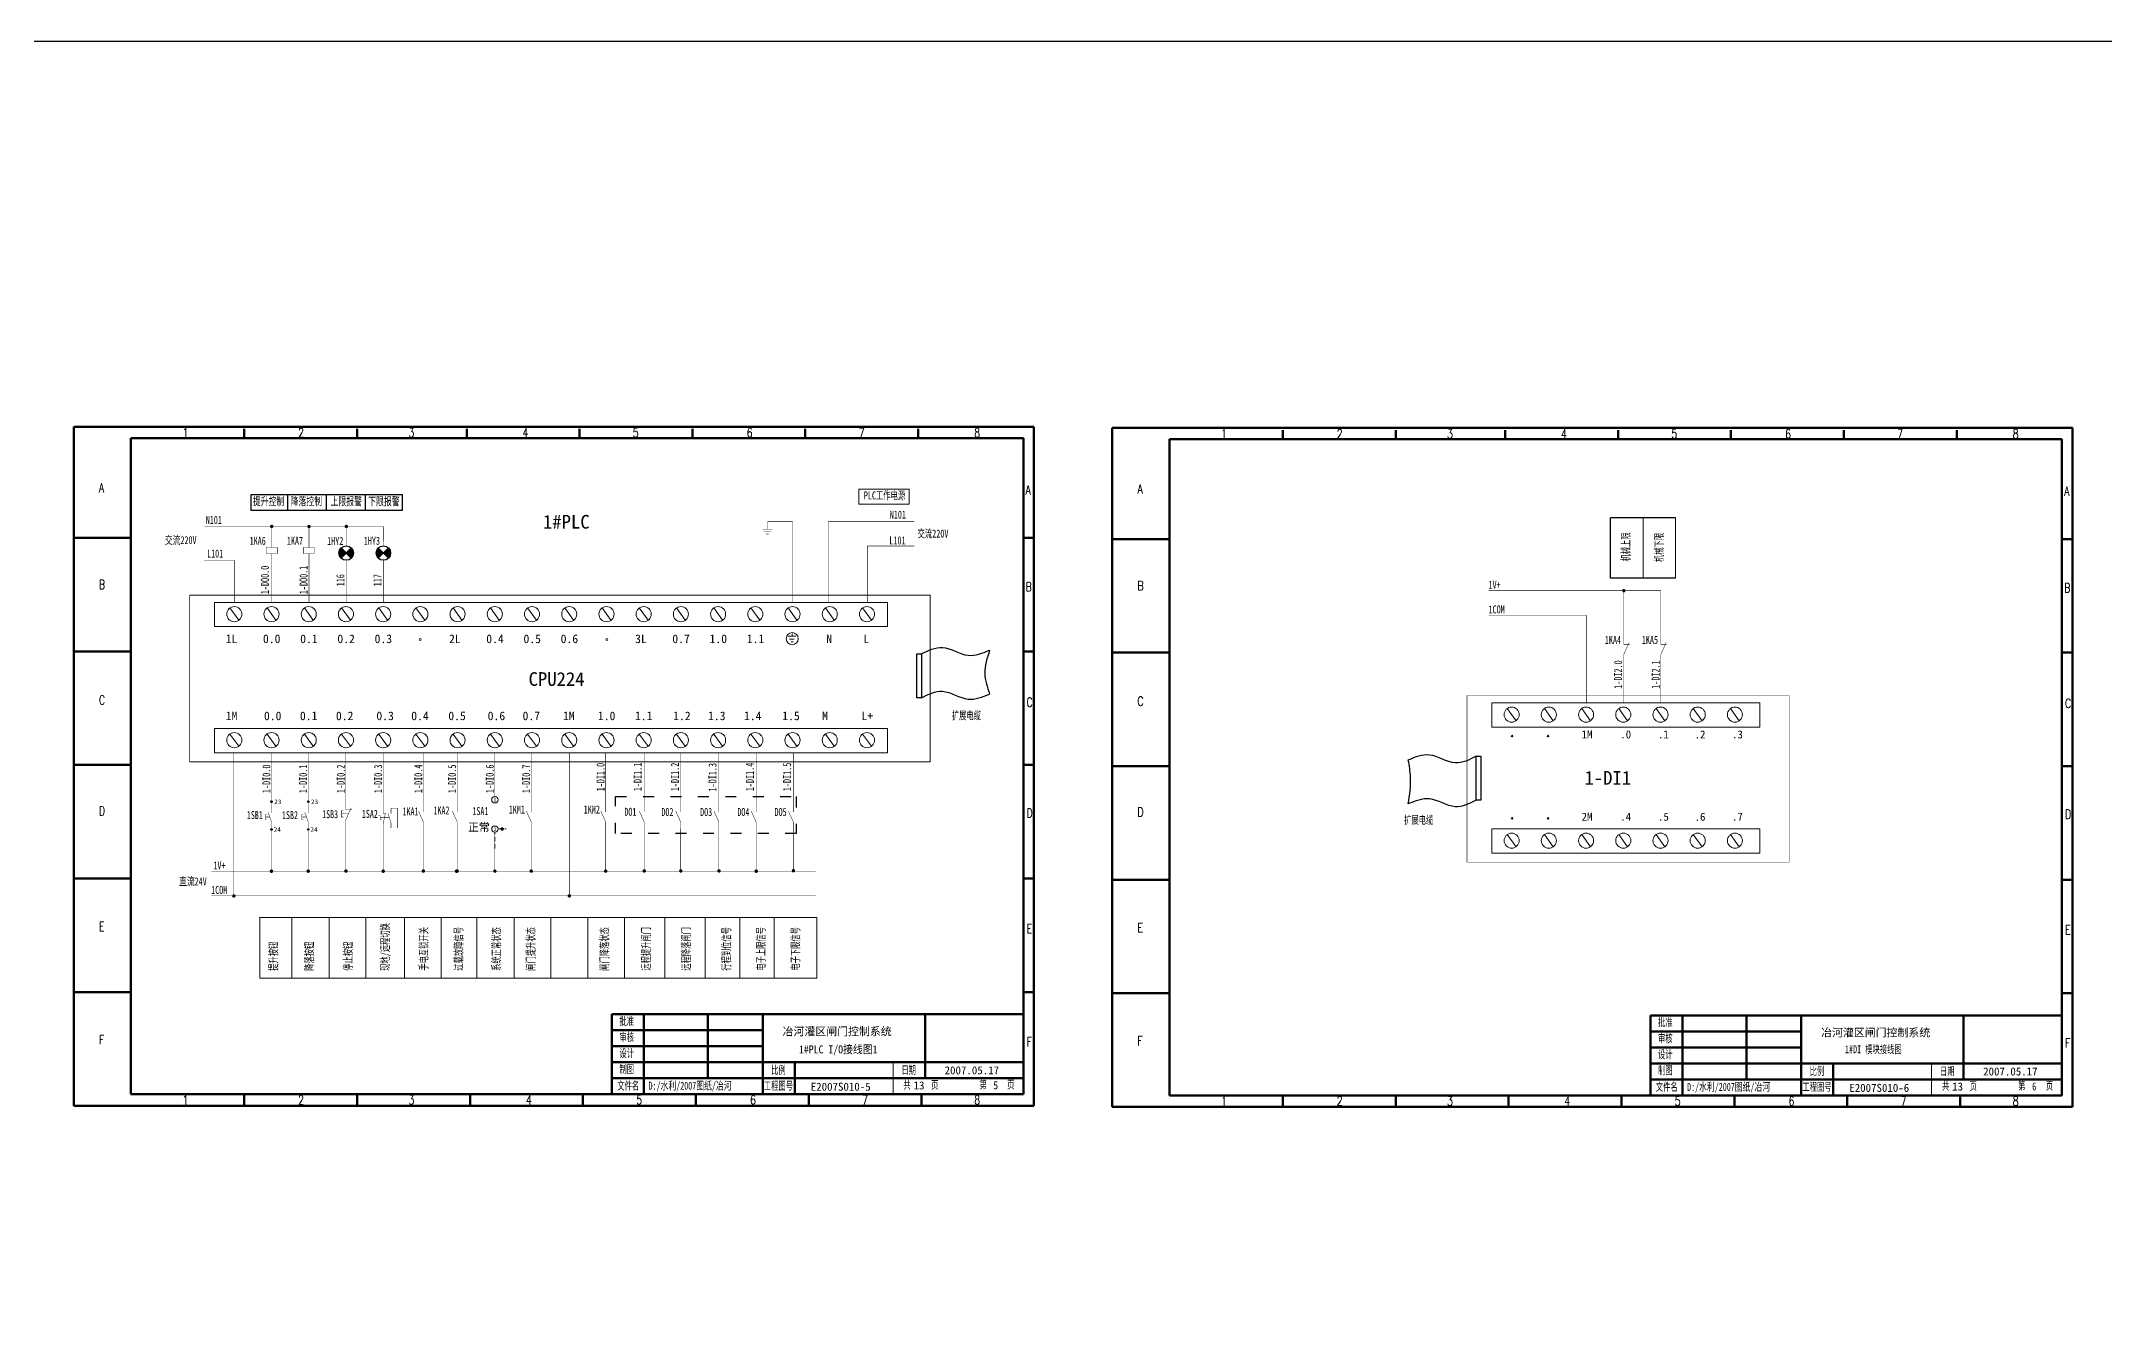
# Model space of a CAD drawing. Header units: millimetres. Extents: x 351 to 10319, y -5939 to 5511.
# Drawn here: x 4381 to 5284, y -5386 to -4833 of the extents above; entities that cross this region are included whole.
import ezdxf
from ezdxf.enums import TextEntityAlignment as Align

# ---------------------------------------------------------------- set-up
doc = ezdxf.new("R2010")
doc.units = ezdxf.units.MM
doc.linetypes.add('ACAD_ISO03W100', pattern=[30, 12, -18])
doc.linetypes.add('DASHED', pattern=[0.75, 0.5, -0.25])
for name, color, linetype in [('40', 7, 'Continuous'), ('41', 7, 'Continuous'), ('DIM', 7, 'Continuous'), ('ELEMENT', 3, 'Continuous')]:
    doc.layers.add(name, color=color, linetype=linetype)
doc.styles.add('HZ', font='txt.shx', dxfattribs={"width": 0.65, "bigfont": 'hztxt.shx'})
doc.styles.add('song', font='SimSun.ttf', dxfattribs={"width": 0.65})
doc.styles.add('仿宋', font='SIMFANG.TTF', dxfattribs={"width": 0.65})

# ---------------------------------------------------------------- blocks, each defined once
blk = doc.blocks.new('动断（常闭）触点')
at = {"const_width": 0.202}
for points in [[(-1.15, 3.96), (-1.15, 1.8), (1.44, 1.8)], [(-1.15, -4.68), (-1.15, -2.52), (1.15, 2.52)]]:
    blk.add_lwpolyline(points, dxfattribs=at)
at = {"flags": 9}
blk.add_attdef('S', (-1.15, 3.96), '', height=0.0000576, dxfattribs=at)
blk = doc.blocks.new('按钮开关2')
at = {"const_width": 0.202}
for points in [[(-2.27, 1.44), (-3.14, 1.44), (-3.14, -1.41), (-2.27, -1.41)], [(-3.14, 0), (0, 0)], [(-1.12, 4.03), (-1.12, 1.87), (1.47, 1.87)], [(-1.12, -4.61), (-1.12, -2.45), (1.19, 2.59)]]:
    blk.add_lwpolyline(points, dxfattribs=at)
blk = doc.blocks.new('按钮开关1')
at = {"const_width": 0.202}
for points in [[(-1.41, 1.25), (-2.05, 1.25), (-2.05, -1.2), (-1.41, -1.2)], [(-2.05, 0), (0, 0)], [(0.75, -4.51), (0.75, -2.1), (-0.78, 2.1)], [(0.75, 4.13), (0.75, 1.68)]]:
    blk.add_lwpolyline(points, dxfattribs=at)
at = {"flags": 9}
blk.add_attdef('S', (0.75, 4.13), '', height=0.0000576, dxfattribs=at)
blk = doc.blocks.new('动合（常开）触点')
at = {"const_width": 0.202}
for points in [[(-1.09, 2.24), (1.07, -2.52)], [(1.07, 3.97), (1.07, 1.81)], [(1.07, -2.52), (1.07, -4.68)]]:
    blk.add_lwpolyline(points, dxfattribs=at)
at = {"flags": 9}
blk.add_attdef('S', (1.07, 3.97), '', height=0.0000576, dxfattribs=at)
blk = doc.blocks.new('接地')
at = {"const_width": 0.202}
for points in [[(-2.16, 1.08), (2.16, 1.08)], [(-1.62, 0), (1.62, 0)], [(0, 4.32), (0, 1.08)], [(-0.54, -1.08), (0.54, -1.08)]]:
    blk.add_lwpolyline(points, dxfattribs=at)
at = {"flags": 9}
blk.add_attdef('S', (0, 4.32), '', height=0.0000576, dxfattribs=at)
blk = doc.blocks.new('操作器件')
at = {"const_width": 0.202}
for points in [[(-2.76, 1.83), (2.14, 1.83), (2.14, -0.77), (-2.76, -0.77), (-2.76, 1.83)], [(-0.31, 4.85), (-0.31, 1.83)], [(-0.31, -3.79), (-0.31, -0.77)]]:
    blk.add_lwpolyline(points, dxfattribs=at)
at = {"flags": 9}
blk.add_attdef('S', (-0.31, 4.85), '', height=0.0000576, dxfattribs=at)
blk = doc.blocks.new('信号灯')
for p, q in [((2.04, -2.25), (-2.44, 2.24)), ((2.04, 2.24), (-2.44, -2.25))]:
    blk.add_line(p, q)
at = {"const_width": 0.202}
blk.add_lwpolyline([(-0.2, 5.47), (-0.2, 3.16)], dxfattribs=at)
blk.add_circle((-0.2, -0.01), 3.17)
for points in [[(-1.32, -1.13), (-3.26, 0.82), (-0.2, -0.01), (-2.44, 2.24)], [(-2.14, -1.95), (-3.26, -0.83), (-1.32, -1.13), (-3.26, 0.82)], [(0.92, 1.12), (2.86, -0.83), (-0.2, -0.01), (2.04, -2.25)], [(1.74, 1.94), (2.86, 0.82), (0.92, 1.12), (2.86, -0.83)], [(2.04, 2.24), (2.04, 2.24), (1.74, 1.94), (2.86, 0.82)], [(-2.44, -2.25), (-2.44, -2.25), (-2.14, -1.95), (-3.26, -0.83)]]:
    blk.add_solid(points)
at = {"flags": 9}
blk.add_attdef('S', (-0.2, 5.47), '', height=0.0000576, dxfattribs=at)
at = {"layer": 'ELEMENT', "flags": 9}
blk.add_attdef('S', (-0.2, 5.47), '', height=0.0000576, dxfattribs=at)

msp = doc.modelspace()

# ---------------------------------------------------------------- linework, layer by layer
at = {"color": 0, "lineweight": 50}
for p, q in [((4815.423, -5001.668), (4395.423, -5001.668)), ((4470.059, -5002.635), (4470.059, -5006.64)), ((4519.429, -5002.635), (4519.429, -5006.64)), ((4567.313, -5002.635), (4567.313, -5006.64)), ((4616.682, -5002.635), (4616.682, -5006.64)), ((4666.052, -5002.635), (4666.052, -5006.64)), ((4715.422, -5002.635), (4715.422, -5006.64)), ((4764.792, -5002.635), (4764.792, -5006.64)), ((5269.663, -5002.172), (4849.663, -5002.172)), ((4924.299, -5003.139), (4924.299, -5007.145)), ((4973.669, -5003.139), (4973.669, -5007.145)), ((5021.553, -5003.139), (5021.553, -5007.145)), ((5070.923, -5003.139), (5070.923, -5007.145)), ((5120.292, -5003.139), (5120.292, -5007.145)), ((5169.662, -5003.139), (5169.662, -5007.145)), ((5219.032, -5003.139), (5219.032, -5007.145)), ((4420.423, -5050.324), (4395.423, -5050.324)), ((4815.423, -5050.324), (4810.819, -5050.324)), ((4874.663, -5050.829), (4849.663, -5050.829)), ((5269.663, -5050.829), (5265.059, -5050.829)), ((4420.423, -5099.986), (4395.423, -5099.986)), ((4815.423, -5099.986), (4810.819, -5099.986)), ((4874.663, -5100.49), (4849.663, -5100.49)), ((5269.663, -5100.49), (5265.059, -5100.49)), ((4420.423, -5149.647), (4395.423, -5149.647)), ((4814.984, -5149.647), (4810.819, -5149.647)), ((4874.663, -5150.152), (4849.663, -5150.152)), ((5269.224, -5150.152), (5265.059, -5150.152)), ((4420.423, -5199.309), (4395.423, -5199.309)), ((4815.423, -5199.309), (4810.819, -5199.309)), ((4874.663, -5199.813), (4849.663, -5199.813)), ((5269.663, -5199.813), (5265.059, -5199.813)), ((4420.423, -5248.97), (4395.423, -5248.97)), ((4815.423, -5248.97), (4810.819, -5248.97)), ((4874.663, -5249.474), (4849.663, -5249.474)), ((5269.663, -5249.474), (5265.059, -5249.474)), ((4470.059, -5293.67), (4470.059, -5298.631)), ((4519.429, -5293.67), (4519.429, -5298.631)), ((4568.799, -5293.67), (4568.799, -5298.631)), ((4618.168, -5293.67), (4618.168, -5298.631)), ((4667.538, -5293.67), (4667.538, -5298.631)), ((4716.908, -5293.67), (4716.908, -5298.631)), ((4766.278, -5293.67), (4766.278, -5298.631)), ((4924.299, -5294.174), (4924.299, -5299.136)), ((4973.669, -5294.174), (4973.669, -5299.136)), ((5023.039, -5294.174), (5023.039, -5299.136)), ((5072.409, -5294.174), (5072.409, -5299.136)), ((5121.778, -5294.174), (5121.778, -5299.136)), ((5171.148, -5294.174), (5171.148, -5299.136)), ((5220.518, -5294.174), (5220.518, -5299.136)), ((4815.423, -5298.668), (4395.432, -5298.668)), ((5269.663, -5299.172), (4849.673, -5299.172))]:
    msp.add_line(p, q, dxfattribs=at)
for p, q in [((4473.02, -5038.302), (4473.02, -5031.36)), ((4473.02, -5031.36), (4539.161, -5031.36)), ((4489.095, -5038.302), (4489.095, -5031.36)), ((4506.009, -5038.302), (4506.009, -5031.36)), ((4523.004, -5038.302), (4523.004, -5031.36)), ((4539.161, -5031.36), (4539.161, -5038.302)), ((4539.161, -5038.302), (4473.02, -5038.302)), ((5067.665, -5067.93), (5067.665, -5041.538)), ((5096.114, -5041.538), (5067.665, -5041.538)), ((5096.114, -5067.93), (5067.665, -5067.93)), ((4764.199, -5120.27), (4764.199, -5101.087)), ((4764.199, -5101.087), (4766.207, -5101.087)), ((4766.207, -5101.087), (4766.207, -5120.27)), ((4766.207, -5120.27), (4764.199, -5120.27)), ((5008.884, -5145.855), (5010.892, -5145.855)), ((5008.884, -5165.038), (5008.884, -5145.855)), ((5010.892, -5145.855), (5010.892, -5165.038)), ((5010.892, -5165.038), (5008.884, -5165.038))]:
    msp.add_line(p, q)
at = {"lineweight": 9}
for p, q in [((4738.85, -5035.493), (4738.85, -5028.967)), ((4760.834, -5028.967), (4738.85, -5028.967)), ((4760.834, -5035.493), (4738.85, -5035.493)), ((4760.834, -5028.967), (4760.834, -5035.493)), ((5081.889, -5041.538), (5081.889, -5067.93)), ((5096.114, -5041.538), (5096.114, -5067.93)), ((4446.158, -5075.351), (4770.064, -5075.351)), ((4456.97, -5089.137), (4456.97, -5078.542)), ((4456.97, -5078.542), (4751.394, -5078.542)), ((4463.757, -5080.979), (4467.593, -5086.353)), ((4480.035, -5080.979), (4483.871, -5086.353)), ((4496.313, -5080.979), (4500.149, -5086.353)), ((4512.591, -5080.979), (4516.427, -5086.353)), ((4528.869, -5080.979), (4532.705, -5086.353)), ((4545.147, -5080.979), (4548.983, -5086.353)), ((4561.425, -5080.979), (4565.261, -5086.353)), ((4577.703, -5080.979), (4581.539, -5086.353)), ((4593.981, -5080.979), (4597.817, -5086.353)), ((4610.259, -5080.979), (4614.095, -5086.353)), ((4626.537, -5080.979), (4630.373, -5086.353)), ((4642.815, -5080.979), (4646.651, -5086.353)), ((4659.093, -5080.979), (4662.929, -5086.353)), ((4675.371, -5080.979), (4679.207, -5086.353)), ((4691.649, -5080.979), (4695.485, -5086.353)), ((4707.927, -5080.979), (4711.763, -5086.353)), ((4724.205, -5080.979), (4728.041, -5086.353)), ((4740.483, -5080.979), (4744.319, -5086.353)), ((4751.394, -5078.542), (4751.394, -5089.137)), ((4770.064, -5075.351), (4770.064, -5148.221)), ((4751.394, -5089.137), (4456.97, -5089.137)), ((4707.978, -5093.362), (4711.32, -5093.362)), ((4708.583, -5094.571), (4710.556, -5094.571)), ((4709.188, -5095.717), (4710.079, -5095.717)), ((4709.649, -5093.362), (4709.649, -5092.121)), ((5015.663, -5122.486), (5132.977, -5122.486)), ((5015.663, -5133.081), (5015.663, -5122.486)), ((5022.449, -5124.923), (5026.286, -5130.297)), ((5038.727, -5124.923), (5042.564, -5130.297)), ((5055.005, -5124.923), (5058.842, -5130.297)), ((5071.283, -5124.923), (5075.12, -5130.297)), ((5087.561, -5124.923), (5091.398, -5130.297)), ((5103.839, -5124.923), (5107.676, -5130.297)), ((5120.117, -5124.923), (5123.954, -5130.297)), ((5132.977, -5133.081), (5132.977, -5122.486)), ((4456.97, -5133.674), (4751.394, -5133.674)), ((4456.97, -5144.269), (4456.97, -5133.674)), ((4751.394, -5133.674), (4751.394, -5144.269)), ((5132.977, -5133.081), (5015.663, -5133.081)), ((4751.394, -5144.269), (4456.97, -5144.269)), ((4463.757, -5136.111), (4467.593, -5141.486)), ((4480.035, -5136.111), (4483.871, -5141.486)), ((4496.313, -5136.111), (4500.149, -5141.486)), ((4512.591, -5136.111), (4516.427, -5141.486)), ((4528.869, -5136.111), (4532.705, -5141.486)), ((4545.147, -5136.111), (4548.983, -5141.486)), ((4561.425, -5136.111), (4565.261, -5141.486)), ((4577.703, -5136.111), (4581.539, -5141.486)), ((4593.981, -5136.111), (4597.817, -5141.486)), ((4610.259, -5136.111), (4614.095, -5141.486)), ((4626.537, -5136.111), (4630.373, -5141.486)), ((4642.815, -5136.111), (4646.651, -5141.486)), ((4659.093, -5136.111), (4662.929, -5141.486)), ((4675.371, -5136.111), (4679.207, -5141.486)), ((4691.649, -5136.111), (4695.485, -5141.486)), ((4707.927, -5136.111), (4711.763, -5141.486)), ((4724.205, -5136.111), (4728.041, -5141.486)), ((4740.483, -5136.111), (4744.319, -5141.486)), ((4770.064, -5148.221), (4446.158, -5148.221)), ((5015.663, -5188.213), (5015.663, -5177.618)), ((5015.663, -5177.618), (5132.977, -5177.618)), ((5022.449, -5180.055), (5026.286, -5185.43)), ((5038.727, -5180.055), (5042.564, -5185.43)), ((5055.005, -5180.055), (5058.842, -5185.43)), ((5071.283, -5180.055), (5075.12, -5185.43)), ((5087.561, -5180.055), (5091.398, -5185.43)), ((5103.839, -5180.055), (5107.676, -5185.43)), ((5120.117, -5180.055), (5123.954, -5185.43)), ((5132.977, -5188.213), (5132.977, -5177.618)), ((5132.977, -5188.213), (5015.663, -5188.213)), ((4476.763, -5216.308), (4720.448, -5216.308)), ((4476.781, -5242.914), (4476.781, -5216.308)), ((4490.787, -5216.308), (4490.787, -5242.914)), ((4507.167, -5216.308), (4507.167, -5242.914)), ((4523.274, -5216.308), (4523.274, -5242.914)), ((4540.056, -5216.308), (4540.056, -5242.914)), ((4556.169, -5216.308), (4556.169, -5242.914)), ((4571.746, -5216.308), (4571.746, -5242.914)), ((4588.08, -5216.308), (4588.08, -5242.914)), ((4604.103, -5216.308), (4604.103, -5242.914)), ((4620.309, -5216.308), (4620.309, -5242.914)), ((4636.331, -5216.308), (4636.331, -5242.914)), ((4653.983, -5216.308), (4653.983, -5242.914)), ((4671.636, -5216.308), (4671.636, -5242.914)), ((4686.738, -5216.308), (4686.738, -5242.914)), ((4701.841, -5216.308), (4701.841, -5242.914)), ((4720.467, -5216.308), (4720.467, -5242.914)), ((4720.467, -5242.914), (4476.781, -5242.914))]:
    msp.add_line(p, q, dxfattribs=at)
at = {"linetype": 'ACAD_ISO03W100', "ltscale": 0.4}
for p, q in [((4632.456, -5179.679), (4632.456, -5163.446)), ((4632.456, -5163.446), (4711.486, -5163.446)), ((4711.486, -5163.446), (4711.486, -5179.679)), ((4711.486, -5179.679), (4632.456, -5179.679))]:
    msp.add_line(p, q, dxfattribs=at)
at = {"linetype": 'DASHED', "lineweight": 9, "ltscale": 4}
for p, q in [((4579.652, -5186.111), (4579.652, -5179.043)), ((4581.049, -5177.644), (4584.647, -5177.644))]:
    msp.add_line(p, q, dxfattribs=at)
at = {"lineweight": 20}
for p, q in [((4753.819, -5279.67), (4753.819, -5293.67)), ((5208.059, -5280.174), (5208.059, -5294.174))]:
    msp.add_line(p, q, dxfattribs=at)
msp.add_lwpolyline([(2031.384, -4833.095), (7052.34, -4833.095), (7052.34, -5939.234), (2031.384, -5939.234)], close=True)
at = {"const_width": 0.75}
for points in [[(4481.677, -5045.312, 1), (4482.427, -5045.312, 1)], [(4497.969, -5045.341, 1), (4498.719, -5045.341, 1)], [(4514.298, -5045.312, 1), (4515.048, -5045.312, 1)], [(5073.067, -5073.405, 1), (5073.817, -5073.405, 1)], [(4582.473, -5177.644, 1), (4583.223, -5177.644, 1)], [(4481.563, -5196.087, 1), (4482.313, -5196.087, 1)], [(4497.632, -5196.087, 1), (4498.382, -5196.087, 1)], [(4514.119, -5196.061, 1), (4514.869, -5196.061, 1)], [(4530.424, -5196.087, 1), (4531.174, -5196.087, 1)], [(4548.017, -5196.061, 1), (4548.767, -5196.061, 1)], [(4562.489, -5196.087, 1), (4563.239, -5196.087, 1)], [(4562.778, -5196.061, 1), (4563.528, -5196.061, 1)], [(4579.277, -5196.061, 1), (4580.027, -5196.061, 1)], [(4595.17, -5196.061, 1), (4595.92, -5196.061, 1)], [(4627.726, -5196.061, 1), (4628.476, -5196.061, 1)], [(4644.6, -5195.978, 1), (4645.35, -5195.978, 1)], [(4660.598, -5195.978, 1), (4661.348, -5195.978, 1)], [(4677.307, -5195.978, 1), (4678.057, -5195.978, 1)], [(4693.58, -5196.087, 1), (4694.33, -5196.087, 1)], [(4709.868, -5195.906, 1), (4710.618, -5195.906, 1)], [(4465.102, -5206.912, 1), (4465.852, -5206.912, 1)], [(4611.843, -5206.912, 1), (4612.593, -5206.912, 1)]]:
    msp.add_lwpolyline(points, format="xyb", close=True, dxfattribs=at)
for points, const_width in [([(4709.845, -5078.542), (4709.845, -5043.228), (4698.899, -5043.228)], 0.2), ([(4725.583, -5053.883), (4725.583, -5043.06), (4742.546, -5043.06)], 0.2), ([(4742.546, -5043.06), (4763.065, -5043.06)], 0.2), ([(4530.692, -5045.312), (4452.621, -5045.312)], 0.2), ([(4482.052, -5047.959), (4482.052, -5045.312)], 0.2), ([(4482.052, -5051.479), (4482.052, -5047.959)], 0.2), ([(4498.33, -5047.959), (4498.33, -5045.312)], 0.2), ([(4498.33, -5051.479), (4498.33, -5047.959)], 0.2), ([(4514.608, -5051.479), (4514.608, -5045.312)], 0.2), ([(4530.886, -5048.606), (4530.886, -5045.312)], 0.2), ([(4530.886, -5051.479), (4530.886, -5048.606)], 0.2), ([(4725.583, -5078.542), (4725.583, -5053.883)], 0.2), ([(4742.546, -5053.883), (4763.065, -5053.883)], 0.2), ([(4742.546, -5078.542), (4742.546, -5053.883)], 0.2), ([(4465.856, -5078.542), (4465.856, -5060.162), (4452.634, -5060.162)], 0.2), ([(4482.052, -5060.121), (4482.052, -5078.542)], 0.2), ([(4498.33, -5059.736), (4498.33, -5078.542)], 0.2), ([(4514.608, -5059.934), (4514.608, -5078.542)], 0.2), ([(4530.886, -5059.661), (4530.886, -5078.542)], 0.2), ([(4446.158, -5075.351), (4770.064, -5075.351), (4770.064, -5148.221), (4446.158, -5148.221), (4446.158, -5075.351)], 0.2), ([(5089.648, -5073.405), (5014.343, -5073.405)], 0.2), ([(5073.442, -5094.694), (5073.442, -5073.405)], 0.2), ([(5089.648, -5094.694), (5089.648, -5073.405)], 0.2), ([(5014.343, -5084.231), (5057.188, -5084.231), (5057.188, -5122.486)], 0.2), ([(5073.442, -5103.336), (5073.442, -5122.486)], 0.2), ([(5089.648, -5103.336), (5089.648, -5122.486)], 0.2), ([(5004.851, -5119.295), (5145.786, -5119.295), (5145.786, -5192.165), (5004.851, -5192.165), (5004.851, -5119.295)], 0.2), ([(4465.477, -5206.912), (4465.477, -5144.269)], 0.2), ([(4481.938, -5165.359), (4481.938, -5144.269)], 0.2), ([(4498.007, -5165.359), (4498.007, -5144.269)], 0.2), ([(4514.494, -5166.974), (4514.494, -5144.269)], 0.2), ([(4530.799, -5163.351), (4530.799, -5144.269)], 0.2), ([(4548.392, -5168.1), (4548.392, -5144.269)], 0.2), ([(4563.153, -5168.014), (4563.153, -5144.183)], 0.2), ([(4579.652, -5163.459), (4579.652, -5144.269)], 0.2), ([(4595.545, -5168.014), (4595.545, -5144.269)], 0.2), ([(4612.218, -5206.912), (4612.218, -5144.269)], 0.2), ([(4628.101, -5168.014), (4628.101, -5144.183)], 0.2), ([(4644.967, -5168.1), (4644.967, -5144.269)], 0.2), ([(4660.938, -5168.1), (4660.938, -5144.269)], 0.2), ([(4677.625, -5168.1), (4677.625, -5144.269)], 0.2), ([(4693.903, -5168.1), (4693.903, -5144.269)], 0.2), ([(4710.181, -5168.1), (4710.181, -5144.269)], 0.2), ([(4481.938, -5168.268), (4481.938, -5166.005)], 0.2), ([(4498.007, -5168.268), (4498.007, -5166.005)], 0.2), ([(4530.799, -5168.415), (4530.799, -5163.351)], 0.2), ([(4530.799, -5168.847), (4530.799, -5168.415)], 0.2), ([(4530.799, -5168.847), (4530.799, -5171.008), (4532.03, -5171.008)], 0.202), ([(4530.799, -5177.489), (4530.799, -5175.329), (4531.738, -5170.707)], 0.202), ([(4534.197, -5177.201), (4534.197, -5174.787), (4532.926, -5170.878)], 0.202), ([(4534.197, -5168.559), (4534.197, -5171.008)], 0.202), ([(4534.197, -5168.559), (4536.968, -5168.559), (4536.968, -5177.21)], 0.2), ([(4481.938, -5176.91), (4481.938, -5177.5)], 0.2), ([(4481.938, -5178.147), (4481.938, -5196.087)], 0.2), ([(4498.007, -5176.91), (4498.007, -5177.5)], 0.2), ([(4498.007, -5178.147), (4498.007, -5196.087)], 0.2), ([(4514.494, -5175.616), (4514.494, -5196.087)], 0.2), ([(4528.689, -5171.753), (4529.494, -5171.753), (4529.494, -5173.626), (4530.273, -5173.626)], 0.202), ([(4529.494, -5172.69), (4533.515, -5172.69)], 0.202), ([(4530.799, -5177.489), (4530.799, -5178.936)], 0.2), ([(4530.799, -5178.936), (4530.799, -5196.087)], 0.2), ([(4548.392, -5176.742), (4548.387, -5196.462)], 0.2), ([(4563.153, -5176.656), (4563.148, -5196.376)], 0.2), ([(4579.651, -5179.043), (4579.646, -5195.873)], 0.2), ([(4595.545, -5176.656), (4595.539, -5196.376)], 0.2), ([(4628.101, -5176.656), (4628.095, -5196.376)], 0.2), ([(4644.967, -5176.742), (4644.962, -5196.462)], 0.2), ([(4660.938, -5176.742), (4660.933, -5196.462)], 0.2), ([(4677.625, -5176.742), (4677.62, -5196.462)], 0.2), ([(4693.903, -5176.742), (4693.898, -5196.462)], 0.2), ([(4710.181, -5176.742), (4710.176, -5196.462)], 0.2), ([(4455.65, -5196.087), (4719.949, -5196.087)], 0.2), ([(4455.65, -5206.912), (4719.949, -5206.912)], 0.2)]:
    msp.add_lwpolyline(points, dxfattribs=dict(const_width=const_width))
at = {"lineweight": 9}
for centre, radius in [((4465.675, -5083.666), 3.302), ((4481.953, -5083.666), 3.302), ((4498.231, -5083.666), 3.302), ((4514.509, -5083.666), 3.302), ((4530.787, -5083.666), 3.302), ((4547.065, -5083.666), 3.302), ((4563.343, -5083.666), 3.302), ((4579.621, -5083.666), 3.302), ((4595.899, -5083.666), 3.302), ((4612.177, -5083.666), 3.302), ((4628.455, -5083.666), 3.302), ((4644.733, -5083.666), 3.302), ((4661.011, -5083.666), 3.302), ((4677.289, -5083.666), 3.302), ((4693.567, -5083.666), 3.302), ((4709.845, -5083.666), 3.302), ((4726.123, -5083.666), 3.302), ((4742.401, -5083.666), 3.302), ((4709.718, -5094.395), 2.637), ((5024.368, -5127.61), 3.302), ((5040.646, -5127.61), 3.302), ((5056.924, -5127.61), 3.302), ((5073.202, -5127.61), 3.302), ((5089.48, -5127.61), 3.302), ((5105.758, -5127.61), 3.302), ((5122.036, -5127.61), 3.302), ((4465.675, -5138.798), 3.302), ((4481.953, -5138.798), 3.302), ((4498.231, -5138.798), 3.302), ((4514.509, -5138.798), 3.302), ((4530.787, -5138.798), 3.302), ((4547.065, -5138.798), 3.302), ((4563.343, -5138.798), 3.302), ((4579.621, -5138.798), 3.302), ((4595.899, -5138.798), 3.302), ((4612.177, -5138.798), 3.302), ((4628.455, -5138.798), 3.302), ((4644.733, -5138.798), 3.302), ((4661.011, -5138.798), 3.302), ((4677.289, -5138.798), 3.302), ((4693.567, -5138.798), 3.302), ((4709.845, -5138.798), 3.302), ((4726.123, -5138.798), 3.302), ((4742.401, -5138.798), 3.302), ((4579.652, -5164.857), 1.398), ((4579.651, -5177.644), 1.398), ((5024.368, -5182.742), 3.302), ((5040.646, -5182.742), 3.302), ((5056.924, -5182.742), 3.302), ((5073.202, -5182.742), 3.302), ((5089.48, -5182.742), 3.302), ((5105.758, -5182.742), 3.302), ((5122.036, -5182.742), 3.302)]:
    msp.add_circle(centre, radius, dxfattribs=at)
for centre in [(4481.938, -5165.682), (4498.007, -5165.682), (4481.938, -5177.824), (4498.007, -5177.824)]:
    msp.add_circle(centre, 0.323)
for centre, radius, start, end in [((4482.111, -5045.312), 0.375, 0, 180), ((4498.344, -5045.341), 0.375, 0, 180), ((4514.673, -5045.341), 0.375, 0, 180), ((4482.111, -5045.312), 0.375, 180, 0), ((4498.344, -5045.341), 0.375, 180, 0), ((4514.673, -5045.341), 0.375, 180, 0), ((5073.442, -5073.405), 0.375, 0, 180), ((5073.442, -5073.405), 0.375, 180, 0), ((4546.986, -5094.767), 0.469, 0, 180), ((4546.986, -5094.767), 0.469, 180, 0), ((4628.645, -5094.767), 0.469, 0, 180), ((4628.645, -5094.767), 0.469, 180, 0), ((5024.536, -5136.975), 0.312, 0, 180), ((5024.536, -5136.975), 0.312, 180, 0), ((5040.281, -5136.975), 0.312, 0, 180), ((5040.281, -5136.975), 0.312, 180, 0), ((5024.536, -5172.987), 0.312, 0, 180), ((5024.536, -5172.987), 0.312, 180, 0), ((5040.281, -5172.987), 0.312, 0, 180), ((5040.281, -5172.987), 0.312, 180, 0), ((4481.938, -5196.087), 0.375, 0, 180), ((4481.938, -5196.087), 0.375, 180, 0), ((4498.007, -5196.087), 0.375, 0, 180), ((4498.007, -5196.087), 0.375, 180, 0), ((4514.494, -5196.087), 0.375, 0, 180), ((4514.494, -5196.087), 0.375, 180, 0), ((4530.799, -5196.087), 0.375, 0, 180), ((4530.799, -5196.087), 0.375, 180, 0), ((4548.455, -5196.041), 0.375, 0, 180), ((4548.455, -5196.041), 0.375, 180, 0), ((4563.236, -5196.041), 0.375, 0, 180), ((4563.236, -5196.041), 0.375, 180, 0), ((4579.734, -5196.041), 0.375, 0, 180), ((4579.734, -5196.041), 0.375, 180, 0), ((4595.607, -5196.041), 0.375, 0, 180), ((4595.607, -5196.041), 0.375, 180, 0), ((4628.163, -5196.041), 0.375, 0, 180), ((4628.163, -5196.041), 0.375, 180, 0), ((4644.913, -5195.913), 0.375, 0, 180), ((4644.913, -5195.913), 0.375, 180, 0), ((4660.968, -5196.087), 0.375, 0, 180), ((4660.968, -5196.087), 0.375, 180, 0), ((4677.677, -5196.087), 0.375, 0, 180), ((4677.677, -5196.087), 0.375, 180, 0), ((4693.955, -5196.087), 0.375, 0, 180), ((4693.955, -5196.087), 0.375, 180, 0), ((4710.176, -5195.828), 0.375, 0, 180), ((4710.176, -5195.828), 0.375, 180, 0), ((4465.477, -5206.912), 0.375, 0, 180), ((4465.477, -5206.912), 0.375, 180, 0), ((4612.218, -5206.912), 0.375, 0, 180), ((4612.218, -5206.912), 0.375, 180, 0)]:
    msp.add_arc(centre, radius, start, end, dxfattribs=at)
for points, start_tangent in [([(4766.207, -5101.087), (4775.4, -5098.2), (4786.66, -5101.664), (4796.063, -5099.437)], (0.994873, 0.1011319)), ([(4766.207, -5120.27), (4775.4, -5117.383), (4786.66, -5120.847), (4796.063, -5118.62)], (0.994873, 0.1011319)), ([(5008.884, -5145.855), (4999.69, -5148.742), (4988.431, -5145.278), (4979.027, -5147.505)], (-0.994873, -0.1011319)), ([(5008.884, -5165.038), (4999.69, -5167.925), (4988.431, -5164.461), (4979.027, -5166.688)], (-0.994873, -0.1011319))]:
    msp.add_spline(points, degree=3, dxfattribs=dict(start_tangent=start_tangent))
for points in [[(4796.063, -5099.437), (4793.9, -5109.594), (4796.063, -5118.62)], [(4979.027, -5147.505), (4980.019, -5154.858), (4979.027, -5166.688)]]:
    msp.add_spline(points, degree=3)
at = {"layer": '40', "color": 0, "lineweight": 50}
for p, q in [((4810.819, -5006.677), (4420.423, -5006.677)), ((4810.819, -5293.67), (4810.819, -5006.677)), ((5265.059, -5007.182), (4874.663, -5007.182)), ((5265.059, -5294.174), (5265.059, -5007.182)), ((4630.819, -5258.67), (4810.819, -5258.67)), ((4630.819, -5293.67), (4630.819, -5258.67)), ((4644.819, -5293.67), (4644.819, -5258.67)), ((4672.819, -5286.67), (4672.819, -5258.67)), ((4696.819, -5293.67), (4696.819, -5258.67)), ((4767.819, -5286.67), (4767.819, -5258.67)), ((5085.059, -5294.174), (5085.059, -5259.174)), ((5085.059, -5259.174), (5265.059, -5259.174)), ((5099.059, -5294.174), (5099.059, -5259.174)), ((5127.059, -5287.174), (5127.059, -5259.174)), ((5151.059, -5294.174), (5151.059, -5259.174)), ((5222.059, -5287.174), (5222.059, -5259.174)), ((4630.819, -5265.67), (4696.819, -5265.67)), ((5085.059, -5266.174), (5151.059, -5266.174)), ((4630.819, -5272.67), (4696.819, -5272.67)), ((4630.819, -5279.67), (4810.819, -5279.67)), ((4710.819, -5293.67), (4710.819, -5279.67)), ((4710.819, -5293.67), (4710.819, -5279.67)), ((4767.819, -5286.67), (4767.819, -5279.67)), ((5085.059, -5273.174), (5151.059, -5273.174)), ((4630.819, -5286.67), (4810.819, -5286.67)), ((5085.059, -5280.174), (5265.059, -5280.174)), ((5085.059, -5287.174), (5265.059, -5287.174)), ((5165.059, -5294.174), (5165.059, -5280.174)), ((5165.059, -5294.174), (5165.059, -5280.174)), ((5222.059, -5287.174), (5222.059, -5280.174)), ((4420.42, -5293.67), (4810.819, -5293.67)), ((4874.661, -5294.174), (5265.059, -5294.174))]:
    msp.add_line(p, q, dxfattribs=at)
at = {"layer": '41', "color": 0, "lineweight": 50}
for p, q in [((4395.423, -5001.668), (4395.423, -5298.669)), ((4420.423, -5006.677), (4420.423, -5293.67)), ((4815.423, -5001.668), (4815.423, -5298.669)), ((4849.663, -5002.172), (4849.663, -5299.174)), ((4874.663, -5007.182), (4874.663, -5294.174)), ((5269.663, -5002.172), (5269.663, -5299.174))]:
    msp.add_line(p, q, dxfattribs=at)

# ---------------------------------------------------------------- block references
for name, p in [('接地', (4698.899, -5047.549)), ('操作器件', (4482.363, -5056.331)), ('操作器件', (4498.641, -5056.331)), ('信号灯', (4514.811, -5056.947)), ('信号灯', (4531.089, -5056.947)), ('动断（常闭）触点', (5074.594, -5098.655)), ('动断（常闭）触点', (5090.801, -5098.655)), ('按钮开关1', (4481.189, -5172.399)), ('按钮开关1', (4497.258, -5172.399)), ('按钮开关2', (4515.613, -5171.007)), ('动合（常开）触点', (4547.324, -5172.066)), ('动合（常开）触点', (4562.085, -5171.98)), ('动合（常开）触点', (4594.476, -5171.98)), ('动合（常开）触点', (4627.032, -5171.98)), ('动合（常开）触点', (4643.899, -5172.066)), ('动合（常开）触点', (4659.87, -5172.066)), ('动合（常开）触点', (4676.557, -5172.066)), ('动合（常开）触点', (4692.835, -5172.066)), ('动合（常开）触点', (4709.113, -5172.066))]:
    msp.add_blockref(name, p)

# ---------------------------------------------------------------- texts
at = {"color": 0, "lineweight": 50, "style": 'HZ', "width": 0.75}
for s, p in [('1', (4443.043, -5006.288)), ('2', (4493.605, -5006.288)), ('3', (4541.869, -5006.288)), ('4', (4591.71, -5006.288)), ('5', (4639.974, -5006.288)), ('6', (4689.769, -5006.288)), ('7', (4738.799, -5006.288)), ('8', (4789.315, -5006.288)), ('1', (4897.284, -5006.793)), ('2', (4947.845, -5006.793)), ('3', (4996.109, -5006.793)), ('4', (5045.951, -5006.793)), ('5', (5094.214, -5006.793)), ('6', (5144.01, -5006.793)), ('7', (5193.039, -5006.793)), ('8', (5243.555, -5006.793)), ('A', (4406.463, -5030.409)), ('A', (4860.703, -5030.914)), ('A', (4811.81, -5031.356)), ('A', (5266.05, -5031.861)), ('B', (4406.463, -5072.702)), ('B', (4811.81, -5073.649)), ('B', (4860.703, -5073.207)), ('B', (5266.05, -5074.154)), ('C', (4406.463, -5123.248)), ('C', (4812.185, -5124.195)), ('C', (4860.703, -5123.752)), ('C', (5266.425, -5124.699)), ('D', (4406.463, -5171.731)), ('D', (4812.185, -5172.678)), ('D', (4860.703, -5172.235)), ('D', (5266.425, -5173.182)), ('E', (4406.463, -5222.276)), ('E', (4812.185, -5223.223)), ('E', (4860.703, -5222.781)), ('E', (5266.425, -5223.727)), ('F', (4406.463, -5271.79)), ('F', (4812.185, -5272.737)), ('F', (4860.703, -5272.295)), ('F', (5266.425, -5273.242)), ('1', (4443.043, -5298.11)), ('2', (4493.605, -5298.11)), ('3', (4541.869, -5298.11)), ('4', (4593.196, -5298.11)), ('5', (4641.46, -5298.11)), ('6', (4691.255, -5298.11)), ('7', (4740.285, -5298.11)), ('8', (4789.315, -5298.11)), ('1', (4897.284, -5298.614)), ('2', (4947.845, -5298.614)), ('3', (4996.109, -5298.614)), ('4', (5047.437, -5298.614)), ('5', (5095.7, -5298.614)), ('6', (5145.496, -5298.614)), ('7', (5194.525, -5298.614)), ('8', (5243.555, -5298.614))]:
    msp.add_text(s, height=4, dxfattribs=at).set_placement(p)
at = {"lineweight": 9, "style": 'song'}
for s, height, width, p in [('提升控制', 3.5, 0.7, (4473.796, -5036.06)), ('降落控制', 3.5, 0.7, (4490.31, -5036.06)), ('上限报警', 3.5, 0.7, (4507.777, -5036.06)), ('下限报警', 3.5, 0.7, (4524.265, -5036.06)), ('N101', 3.5, 0.7, (4453.223, -5044.195)), ('交流220V', 3.5, 0.7, (4435.288, -5053.046)), ('1KA6', 3.5, 0.7, (4472.42, -5053.344)), ('1KA7', 3.5, 0.7, (4488.712, -5053.344)), ('L101', 3.5, 0.7, (4453.766, -5058.904)), ('1SB1', 3.5, 0.7, (4471.147, -5173.303)), ('1SB2', 3.5, 0.7, (4486.54, -5173.303)), ('1SB3', 3.5, 0.7, (4504.072, -5172.901)), ('1SA2', 3.5, 0.7, (4521.463, -5172.768)), ('1KA1', 3.5, 0.7, (4539.249, -5171.693)), ('1KA2', 3.5, 0.7, (4552.788, -5171.247)), ('1SA1', 3.5, 0.7, (4569.82, -5171.551)), ('1', 2, 0.65, (4579.142, -5165.729)), ('DO1', 3.5, 0.7, (4636.298, -5171.885)), ('DO2', 3.5, 0.7, (4652.495, -5171.96)), ('DO3', 3.5, 0.7, (4669.432, -5171.96)), ('DO4', 3.5, 0.7, (4685.71, -5171.96)), ('DO5', 3.5, 0.7, (4701.988, -5171.96)), ('3', 2, 0.65, (4579.142, -5178.517)), ('直流24V', 3.5, 0.7, (4441.504, -5202.302)), ('1V+', 3.5, 0.7, (4456.553, -5195.348)), ('1COM', 3.5, 0.7, (4455.555, -5206.033))]:
    msp.add_text(s, height=height, dxfattribs=dict(at, width=width)).set_placement(p)
at = {"linetype": 'DASHED', "ltscale": 4, "style": 'song', "width": 0.65}
for s, p in [('PLC工作电源', (4741.012, -5033.489)), ('N101', (4752.351, -5041.893)), ('1HY2', (4506.251, -5053.411)), ('1HY3', (4522.298, -5053.32)), ('L101', (4752.182, -5053.147)), ('交流220V', (4764.553, -5050.179)), ('1V+', (5014.231, -5072.574)), ('1COM', (5014.247, -5083.352)), ('1KA4', (5065.123, -5096.667)), ('1KA5', (5081.295, -5096.667)), ('扩展电缆', (4779.511, -5129.732)), ('1KM1', (4585.706, -5170.87)), ('1KM2', (4618.48, -5170.87)), ('扩展电缆', (4977.337, -5175.433))]:
    msp.add_text(s, height=3.5, dxfattribs=at).set_placement(p)
at = {"lineweight": 9, "style": 'song'}
for s, height, p in [('1#PLC', 6, (4600.683, -5046.265)), ('1L', 3.75, (4461.926, -5096.337)), ('0.0', 3.75, (4478.204, -5096.337)), ('0.1', 3.75, (4494.482, -5096.337)), ('0.2', 3.75, (4510.76, -5096.337)), ('0.3', 3.75, (4527.038, -5096.337)), ('2L', 3.75, (4559.594, -5096.337)), ('0.4', 3.75, (4575.872, -5096.337)), ('0.5', 3.75, (4592.15, -5096.337)), ('0.6', 3.75, (4608.428, -5096.337)), ('3L', 3.75, (4640.984, -5096.337)), ('0.7', 3.75, (4657.262, -5096.337)), ('1.0', 3.75, (4673.54, -5096.337)), ('1.1', 3.75, (4689.818, -5096.337)), ('N', 3.75, (4724.585, -5096.337)), ('L', 3.75, (4740.863, -5096.337)), ('CPU224', 6, (4594.395, -5115.039)), ('1M', 3.75, (4461.926, -5130.033)), ('0.0', 3.75, (4478.645, -5130.033)), ('0.1', 3.75, (4494.381, -5130.033)), ('0.2', 3.75, (4510.117, -5130.033)), ('0.3', 3.75, (4527.82, -5130.033)), ('0.4', 3.75, (4543.064, -5130.033)), ('0.5', 3.75, (4559.292, -5130.033)), ('0.6', 3.75, (4576.503, -5130.033)), ('0.7', 3.75, (4591.747, -5130.033)), ('1M', 3.75, (4609.45, -5130.033)), ('1.0', 3.75, (4624.694, -5130.033)), ('1.1', 3.75, (4640.922, -5130.033)), ('1.2', 3.75, (4657.641, -5130.033)), ('1.3', 3.75, (4672.886, -5130.033)), ('1.4', 3.75, (4688.622, -5130.033)), ('1.5', 3.75, (4705.341, -5130.033)), ('M', 3.75, (4722.797, -5130.033)), ('L+', 3.75, (4740.008, -5130.033)), ('1M', 3.5, (5054.966, -5138.021)), ('.0', 3.5, (5071.886, -5138.021)), ('.1', 3.5, (5088.388, -5138.021)), ('.2', 3.5, (5104.38, -5138.021)), ('.3', 3.5, (5120.768, -5138.021)), ('1-DI1', 6, (5056.227, -5158.287)), ('23', 2, (4483.141, -5166.749)), ('23', 2, (4499.21, -5166.749)), ('2M', 3.5, (5054.966, -5174.034)), ('.4', 3.5, (5071.886, -5174.034)), ('.5', 3.5, (5088.388, -5174.034)), ('.6', 3.5, (5104.38, -5174.034)), ('.7', 3.5, (5120.768, -5174.034)), ('24', 2, (4482.885, -5178.863)), ('24', 2, (4498.954, -5178.863)), ('正常', 3.5, (4567.865, -5178.587))]:
    msp.add_text(s, height=height, dxfattribs=at).set_placement(p)
at = {"lineweight": 9, "style": 'song', "width": 0.65}
for s, p in [('机械上限', (5076.084, -5060.646)), ('机械下限', (5090.616, -5060.847)), ('1-DO0.0', (4480.794, -5074.928)), ('1-DO0.1', (4497.698, -5074.928)), ('116', (4513.81, -5071.497)), ('117', (4530.005, -5071.497)), ('1-DI2.0', (5072.676, -5116.324)), ('1-DI2.1', (5089.122, -5116.324)), ('1-DI0.0', (4481.457, -5161.915)), ('1-DI0.1', (4497.526, -5161.915)), ('1-DI0.2', (4514.013, -5161.915)), ('1-DI0.3', (4530.319, -5161.915)), ('1-DI0.4', (4547.911, -5161.915)), ('1-DI0.5', (4562.672, -5161.915)), ('1-DI0.6', (4579.171, -5161.915)), ('1-DI0.7', (4595.064, -5161.915)), ('1-DI1.0', (4627.62, -5161.177)), ('1-DI1.1', (4643.843, -5161.094)), ('1-DI1.2', (4660.142, -5161.094)), ('1-DI1.3', (4676.575, -5161.221)), ('1-DI1.4', (4692.92, -5161.094)), ('1-DI1.5', (4709.198, -5161.094)), ('现地/远程切换', (4533.394, -5239.687)), ('手电互锁开关', (4550.251, -5239.606)), ('过载故障信号', (4565.544, -5239.606)), ('系统正常状态', (4582.026, -5239.687)), ('闸门提升状态', (4597.1, -5239.687)), ('闸门降落状态', (4629.329, -5239.687)), ('远程提升闸门', (4647.533, -5239.625)), ('远程降落闸门', (4665.088, -5239.625)), ('行程到位信号', (4682.665, -5239.625)), ('电子上限信号', (4697.767, -5239.625)), ('电子下限信号', (4712.87, -5239.625)), ('提升按钮', (4484.544, -5239.687)), ('降落按钮', (4500.219, -5239.687)), ('停止按钮', (4517.169, -5239.687))]:
    msp.add_text(s, height=3.5, rotation=90, dxfattribs=at).set_placement(p)
at = {"color": 0, "style": 'song', "width": 0.9}
msp.add_text('1#PLC I/O接线图1', height=3.5, dxfattribs=at).set_placement((4712.658, -5275.79))
msp.add_text('5', height=3.5, dxfattribs=at).set_placement((4798.706, -5291.483), align=Align.CENTER)
at = {"flags": 9}
msp.add_attdef('S', (4530.799, -5168.847), '按钮开关', height=0.0000576, dxfattribs=at)
at = {"layer": '41', "color": 0, "lineweight": 20, "style": '仿宋', "width": 0.65}
for s, p in [('批准', (4634.139, -5263.47)), ('批准', (5088.379, -5263.974)), ('审核', (4634.139, -5270.47)), ('审核', (5088.379, -5270.974)), ('设计', (4634.139, -5277.47)), ('设计', (5088.379, -5277.974)), ('1#DI 模块接线图', (5170.142, -5275.757)), ('文件名', (4633.19, -5291.703)), ('制图', (4634.139, -5284.47)), ('工程图号', (4697.307, -5291.692)), ('比例', (4700.477, -5284.808)), ('日期', (4757.477, -5284.808)), ('共     页', (4758.357, -5291.315)), ('第     页', (4791.66, -5291.179)), ('文件名', (5087.431, -5292.207)), ('制图', (5088.379, -5284.974)), ('工程图号', (5151.548, -5292.197)), ('比例', (5154.717, -5285.312)), ('日期', (5211.717, -5285.312)), ('共     页', (5212.597, -5291.819)), ('第     页', (5245.9, -5291.684))]:
    msp.add_text(s, height=3.5, dxfattribs=at).set_placement(p)
at = {"layer": '41', "color": 0, "style": 'song'}
for s, p in [('冶河灌区闸门控制系统', (4705.486, -5267.939)), ('冶河灌区闸门控制系统', (5159.726, -5268.443)), ('E2007S010-5', (4717.819, -5292.111)), ('13', (4762.791, -5291.545)), ('2007.05.17', (4776.357, -5284.949)), ('13', (5217.032, -5292.05)), ('2007.05.17', (5230.598, -5285.453)), ('E2007S010-6', (5172.059, -5292.616))]:
    msp.add_text(s, height=3.5, dxfattribs=at).set_placement(p)
at = {"layer": '41', "color": 0, "style": 'song', "width": 0.7}
for p in [(4646.864, -5291.679), (5101.105, -5292.183)]:
    msp.add_text('D:/水利/2007图纸/冶河', height=3.5, dxfattribs=at).set_placement(p)
at = {"layer": 'DIM', "lineweight": 20, "style": '仿宋', "width": 0.65}
msp.add_text('6', height=3.5, dxfattribs=at).set_placement((5252.947, -5291.987), align=Align.CENTER)

doc.saveas('drawing.dxf')
